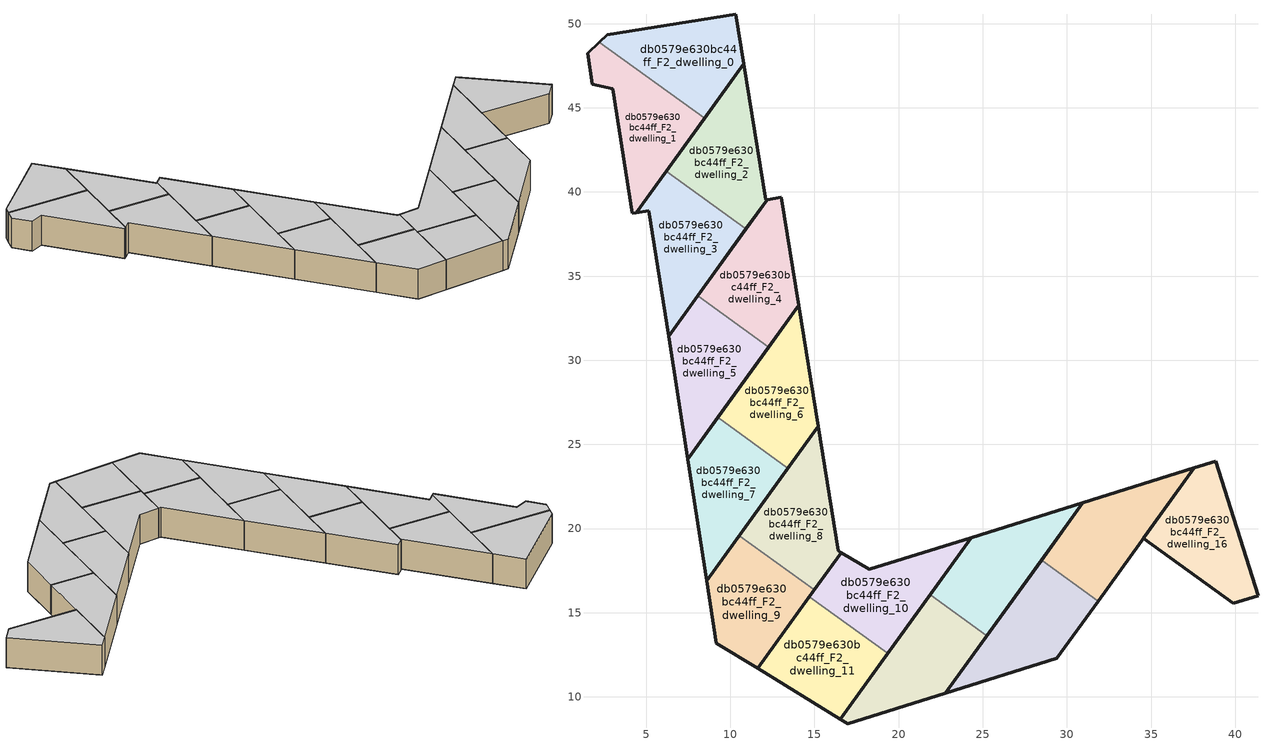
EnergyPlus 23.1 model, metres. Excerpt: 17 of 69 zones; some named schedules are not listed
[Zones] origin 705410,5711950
db0579e630bc44ff_F2_dwelling_0
 floor to db0579e630bc44ff_F1_dwelling_0 (EU_floor_Construction): 8.46,44.39 10.8,47.63 10.33,50.57 2.68,49.33 2.22,48.9 z6
 wall outside (EU_wall_Construction): 2.22,48.9 2.68,49.33 10.33,50.57 10.8,47.63 8.46,44.39 z6:9
 wall to db0579e630bc44ff_F2_dwelling_1 (EU_wall_Construction): 8.46,44.39 2.22,48.9 z6:9
 ceiling to db0579e630bc44ff_F3_dwelling_0 (EU_floor_Construction): 10.33,50.57 10.8,47.63 8.46,44.39 2.22,48.9 2.68,49.33 z9
db0579e630bc44ff_F2_dwelling_1
 floor to db0579e630bc44ff_F1_dwelling_1 (EU_floor_Construction): 4.4,38.76 8.46,44.39 2.22,48.9 1.51,48.24 1.79,46.39 3.01,46.12 4.16,38.72 z6
 wall outside (EU_wall_Construction): 8.46,44.39 4.4,38.76 4.16,38.72 3.01,46.12 1.79,46.39 1.51,48.24 2.22,48.9 z6:9
 ceiling to db0579e630bc44ff_F3_dwelling_1 (EU_floor_Construction): 8.46,44.39 4.4,38.76 4.16,38.72 3.01,46.12 1.79,46.39 1.51,48.24 2.22,48.9 z9
db0579e630bc44ff_F2_dwelling_10
 floor to db0579e630bc44ff_F1_dwelling_10 (EU_floor_Construction): 19.36,12.59 24.32,19.46 18.25,17.57 16.58,18.57 14.7,15.96 z6
 wall outside (EU_wall_Construction): 14.7,15.96 16.58,18.57 18.25,17.57 24.32,19.46 19.36,12.59 z6:9
 wall to db0579e630bc44ff_F2_dwelling_11 (EU_wall_Construction): 19.36,12.59 14.7,15.96 z6:9
 ceiling to db0579e630bc44ff_F3_dwelling_10 (EU_floor_Construction): 24.32,19.46 19.36,12.59 14.7,15.96 16.58,18.57 18.25,17.57 z9
db0579e630bc44ff_F2_dwelling_11
 floor to db0579e630bc44ff_F1_dwelling_11 (EU_floor_Construction): 16.54,8.67 19.36,12.59 14.7,15.96 11.62,11.69 z6
 wall outside (EU_wall_Construction): 19.36,12.59 16.54,8.67 11.62,11.69 14.7,15.96 z6:9
 ceiling to db0579e630bc44ff_F3_dwelling_11 (EU_floor_Construction): 19.36,12.59 16.54,8.67 11.62,11.69 14.7,15.96 z9
db0579e630bc44ff_F2_dwelling_12
 floor to db0579e630bc44ff_F1_dwelling_12 (EU_floor_Construction): 25.25,13.63 30.96,21.54 24.32,19.46 21.87,16.07 z6
 wall outside (EU_wall_Construction): 21.87,16.07 24.32,19.46 30.96,21.54 25.25,13.63 z6:9
 wall to db0579e630bc44ff_F2_dwelling_13 (EU_wall_Construction): 25.25,13.63 21.87,16.07 z6:9
 ceiling to db0579e630bc44ff_F3_dwelling_12 (EU_floor_Construction): 30.96,21.54 25.25,13.63 21.87,16.07 24.32,19.46 z9
db0579e630bc44ff_F2_dwelling_13
 floor to db0579e630bc44ff_F1_dwelling_13 (EU_floor_Construction): 22.78,10.21 25.25,13.63 21.87,16.07 16.54,8.67 16.99,8.39 z6
 wall outside (EU_wall_Construction): 25.25,13.63 22.78,10.21 16.99,8.39 16.54,8.67 21.87,16.07 z6:9
 ceiling to db0579e630bc44ff_F3_dwelling_13 (EU_floor_Construction): 25.25,13.63 22.78,10.21 16.99,8.39 16.54,8.67 21.87,16.07 z9
db0579e630bc44ff_F2_dwelling_14
 floor to db0579e630bc44ff_F1_dwelling_14 (EU_floor_Construction): 31.86,15.69 37.57,23.6 30.96,21.54 28.49,18.12 z6
 wall outside (EU_wall_Construction): 28.49,18.12 30.96,21.54 37.57,23.6 31.86,15.69 z6:9
 wall to db0579e630bc44ff_F2_dwelling_15 (EU_wall_Construction): 31.86,15.69 28.49,18.12 z6:9
 ceiling to db0579e630bc44ff_F3_dwelling_14 (EU_floor_Construction): 37.57,23.6 31.86,15.69 28.49,18.12 30.96,21.54 z9
db0579e630bc44ff_F2_dwelling_15
 floor to db0579e630bc44ff_F1_dwelling_15 (EU_floor_Construction): 29.4,12.28 31.86,15.69 28.49,18.12 22.78,10.21 z6
 wall outside (EU_wall_Construction): 31.86,15.69 29.4,12.28 22.78,10.21 28.49,18.12 z6:9
 ceiling to db0579e630bc44ff_F3_dwelling_15 (EU_floor_Construction): 31.86,15.69 29.4,12.28 22.78,10.21 28.49,18.12 z9
db0579e630bc44ff_F2_dwelling_16
 floor to db0579e630bc44ff_F1_dwelling_16 (EU_floor_Construction): 41.36,16.02 38.85,24 37.57,23.6 34.55,19.42 39.9,15.56 z6
 wall outside (EU_wall_Construction): 39.9,15.56 34.55,19.42 37.57,23.6 38.85,24 41.36,16.02 39.9,15.56 z6:9
 ceiling to db0579e630bc44ff_F3_dwelling_16 (EU_floor_Construction): 38.85,24 41.36,16.02 39.9,15.56 34.55,19.42 37.57,23.6 z9
db0579e630bc44ff_F2_dwelling_2
 floor to db0579e630bc44ff_F1_dwelling_2 (EU_floor_Construction): 10.93,37.81 12.18,39.55 12.1,39.53 10.8,47.63 6.18,41.23 z6
 wall outside (EU_wall_Construction): 6.18,41.23 10.8,47.63 12.1,39.53 12.18,39.55 10.93,37.81 z6:9
 wall to db0579e630bc44ff_F2_dwelling_3 (EU_wall_Construction): 10.93,37.81 6.18,41.23 z6:9
 ceiling to db0579e630bc44ff_F3_dwelling_2 (EU_floor_Construction): 10.8,47.63 12.1,39.53 12.18,39.55 10.93,37.81 6.18,41.23 z9
db0579e630bc44ff_F2_dwelling_3
 floor to db0579e630bc44ff_F1_dwelling_3 (EU_floor_Construction): 6.32,31.43 10.93,37.81 6.18,41.23 4.4,38.76 5.16,38.87 z6
 wall outside (EU_wall_Construction): 10.93,37.81 6.32,31.43 5.16,38.87 4.4,38.76 6.18,41.23 z6:9
 ceiling to db0579e630bc44ff_F3_dwelling_3 (EU_floor_Construction): 10.93,37.81 6.32,31.43 5.16,38.87 4.4,38.76 6.18,41.23 z9
db0579e630bc44ff_F2_dwelling_4
 floor to db0579e630bc44ff_F1_dwelling_4 (EU_floor_Construction): 12.27,30.79 14.06,33.26 13.02,39.68 12.18,39.55 8.06,33.83 z6
 wall outside (EU_wall_Construction): 8.06,33.83 12.18,39.55 13.02,39.68 14.06,33.26 12.27,30.79 z6:9
 wall to db0579e630bc44ff_F2_dwelling_5 (EU_wall_Construction): 12.27,30.79 8.06,33.83 z6:9
 ceiling to db0579e630bc44ff_F3_dwelling_4 (EU_floor_Construction): 13.02,39.68 14.06,33.26 12.27,30.79 8.06,33.83 12.18,39.55 z9
db0579e630bc44ff_F2_dwelling_5
 floor to db0579e630bc44ff_F1_dwelling_5 (EU_floor_Construction): 7.47,24.13 12.27,30.79 8.06,33.83 6.32,31.43 z6
 wall outside (EU_wall_Construction): 12.27,30.79 7.47,24.13 6.32,31.43 8.06,33.83 z6:9
 ceiling to db0579e630bc44ff_F3_dwelling_5 (EU_floor_Construction): 12.27,30.79 7.47,24.13 6.32,31.43 8.06,33.83 z9
db0579e630bc44ff_F2_dwelling_6
 floor to db0579e630bc44ff_F1_dwelling_6 (EU_floor_Construction): 13.42,23.59 15.22,26.08 14.06,33.26 9.25,26.6 z6
 wall outside (EU_wall_Construction): 9.25,26.6 14.06,33.26 15.22,26.08 13.42,23.59 z6:9
 wall to db0579e630bc44ff_F2_dwelling_7 (EU_wall_Construction): 13.42,23.59 9.25,26.6 z6:9
 ceiling to db0579e630bc44ff_F3_dwelling_6 (EU_floor_Construction): 14.06,33.26 15.22,26.08 13.42,23.59 9.25,26.6 z9
db0579e630bc44ff_F2_dwelling_7
 floor to db0579e630bc44ff_F1_dwelling_7 (EU_floor_Construction): 8.59,16.91 13.42,23.59 9.25,26.6 7.47,24.13 z6
 wall outside (EU_wall_Construction): 13.42,23.59 8.59,16.91 7.47,24.13 9.25,26.6 z6:9
 ceiling to db0579e630bc44ff_F3_dwelling_7 (EU_floor_Construction): 13.42,23.59 8.59,16.91 7.47,24.13 9.25,26.6 z9
db0579e630bc44ff_F2_dwelling_8
 floor to db0579e630bc44ff_F1_dwelling_8 (EU_floor_Construction): 14.99,16.36 16.58,18.57 16.42,18.67 15.22,26.08 10.52,19.58 z6
 wall outside (EU_wall_Construction): 10.52,19.58 15.22,26.08 16.42,18.67 16.58,18.57 14.99,16.36 z6:9
 wall to db0579e630bc44ff_F2_dwelling_9 (EU_wall_Construction): 14.99,16.36 10.52,19.58 z6:9
 ceiling to db0579e630bc44ff_F3_dwelling_8 (EU_floor_Construction): 15.22,26.08 16.42,18.67 16.58,18.57 14.99,16.36 10.52,19.58 z9
db0579e630bc44ff_F2_dwelling_9
 floor to db0579e630bc44ff_F1_dwelling_9 (EU_floor_Construction): 11.62,11.69 14.99,16.36 10.52,19.58 8.59,16.91 9.18,13.19 z6
 wall outside (EU_wall_Construction): 14.99,16.36 11.62,11.69 9.18,13.19 8.59,16.91 10.52,19.58 z6:9
 ceiling to db0579e630bc44ff_F3_dwelling_9 (EU_floor_Construction): 14.99,16.36 11.62,11.69 9.18,13.19 8.59,16.91 10.52,19.58 z9
[Building]
EU S2 Campaign: North Axis=0; Terrain=City; Solar Distribution=FullExterior
[Site:Location]
London: Latitude=51.5; Longitude=-0.5; Time Zone=0; Elevation=25
[SizingPeriod:WeatherFileDays]
AnnualSizingPeriod: Begin Month=1; Begin Day of Month=1; End Month=12; End Day of Month=31; Day of Week for Start Day=Monday; Use Weather File Daylight Saving Period=No; Use Weather File Rain and Snow Indicators=No
[MATERIAL]
EU_InternalMass_Material: Roughness=MediumRough; Thickness=0.1; Conductivity=1; Density=1800; Specific Heat=900; Thermal Absorptance=0.9; Solar Absorptance=0.7; Visible Absorptance=0.7
[MATERIAL:NOMASS] Roughness=MediumRough; Thermal Absorptance=0.9; Solar Absorptance=0.7; Visible Absorptance=0.7
Name | Thermal Resistance
EU_wall_NoMass | 0.635353
EU_floor_NoMass | 1.96382
[CONSTRUCTION]
EU_wall_Construction: EU_wall_NoMass
EU_floor_Construction: EU_floor_NoMass
EU_InternalMass_Construction: EU_InternalMass_Material
[ZONE] Type=1; Multiplier=1; Ceiling Height=autocalculate; Floor Area=autocalculate; Part of Total Floor Area=Yes
Name | Volume
db0579e630bc44ff_F2_dwelling_0 | 87.071
db0579e630bc44ff_F2_dwelling_1 | 87.0696
db0579e630bc44ff_F2_dwelling_10 | 87.0828
db0579e630bc44ff_F2_dwelling_11 | 87.0645
db0579e630bc44ff_F2_dwelling_12 | 87.074
db0579e630bc44ff_F2_dwelling_13; db0579e630bc44ff_F2_dwelling_8 | 87.0791
db0579e630bc44ff_F2_dwelling_14 | 87.0564
db0579e630bc44ff_F2_dwelling_15 | 87.0718
db0579e630bc44ff_F2_dwelling_16; db0579e630bc44ff_F2_dwelling_3 | 87.0754
db0579e630bc44ff_F2_dwelling_2 | 87.0835
db0579e630bc44ff_F2_dwelling_4 | 87.0813
db0579e630bc44ff_F2_dwelling_5 | 87.0872
db0579e630bc44ff_F2_dwelling_6 | 87.0864
db0579e630bc44ff_F2_dwelling_7 | 87.0688
db0579e630bc44ff_F2_dwelling_9 | 87.0784
[INTERNALMASS] Construction=EU_InternalMass_Construction
Name | Zone or ZoneList | Surface Area
db0579e630bc44ff_F2_dwelling_0_EU_InternalMass | db0579e630bc44ff_F2_dwelling_0 | 30.7291
db0579e630bc44ff_F2_dwelling_1_EU_InternalMass | db0579e630bc44ff_F2_dwelling_1 | 30.7317
db0579e630bc44ff_F2_dwelling_2_EU_InternalMass | db0579e630bc44ff_F2_dwelling_2 | 30.7326
db0579e630bc44ff_F2_dwelling_3_EU_InternalMass | db0579e630bc44ff_F2_dwelling_3 | 30.737
db0579e630bc44ff_F2_dwelling_4_EU_InternalMass | db0579e630bc44ff_F2_dwelling_4 | 30.7299
db0579e630bc44ff_F2_dwelling_5_EU_InternalMass | db0579e630bc44ff_F2_dwelling_5 | 30.7312
db0579e630bc44ff_F2_dwelling_6_EU_InternalMass | db0579e630bc44ff_F2_dwelling_6 | 30.732
db0579e630bc44ff_F2_dwelling_7_EU_InternalMass | db0579e630bc44ff_F2_dwelling_7 | 30.7376
db0579e630bc44ff_F2_dwelling_8_EU_InternalMass | db0579e630bc44ff_F2_dwelling_8 | 30.7288
db0579e630bc44ff_F2_dwelling_9_EU_InternalMass | db0579e630bc44ff_F2_dwelling_9 | 30.7278
db0579e630bc44ff_F2_dwelling_10_EU_InternalMass | db0579e630bc44ff_F2_dwelling_10 | 30.7372
db0579e630bc44ff_F2_dwelling_11_EU_InternalMass | db0579e630bc44ff_F2_dwelling_11 | 30.7348
db0579e630bc44ff_F2_dwelling_12_EU_InternalMass | db0579e630bc44ff_F2_dwelling_12 | 30.7368
db0579e630bc44ff_F2_dwelling_13_EU_InternalMass | db0579e630bc44ff_F2_dwelling_13 | 30.7312
db0579e630bc44ff_F2_dwelling_14_EU_InternalMass | db0579e630bc44ff_F2_dwelling_14 | 30.7317
db0579e630bc44ff_F2_dwelling_15_EU_InternalMass | db0579e630bc44ff_F2_dwelling_15 | 30.7332
db0579e630bc44ff_F2_dwelling_16_EU_InternalMass | db0579e630bc44ff_F2_dwelling_16 | 30.7302
[OTHEREQUIPMENT] Fuel Type=Electricity; Design Level Calculation Method=Watts/Area; Power per Zone Floor Area=1; Fraction Latent=0; Fraction Radiant=0; Fraction Lost=0; Carbon Dioxide Generation Rate=0; EndUse Subcategory=EU_Step8_InternalGains
Name | Zone or ZoneList or Space or SpaceList | Schedule
EU_Step8_InternalGain_db0579e630bc44ff_F2_dwelling_0_f000 | db0579e630bc44ff_F2_dwelling_0 | EU_Step8_GainSchedule_db0579e630bc44ff_F2_dwelling_0_f000
EU_Step8_InternalGain_db0579e630bc44ff_F2_dwelling_1_f000 | db0579e630bc44ff_F2_dwelling_1 | EU_Step8_GainSchedule_db0579e630bc44ff_F2_dwelling_1_f000
EU_Step8_InternalGain_db0579e630bc44ff_F2_dwelling_2_f000 | db0579e630bc44ff_F2_dwelling_2 | EU_Step8_GainSchedule_db0579e630bc44ff_F2_dwelling_2_f000
EU_Step8_InternalGain_db0579e630bc44ff_F2_dwelling_3_f000 | db0579e630bc44ff_F2_dwelling_3 | EU_Step8_GainSchedule_db0579e630bc44ff_F2_dwelling_3_f000
EU_Step8_InternalGain_db0579e630bc44ff_F2_dwelling_4_f000 | db0579e630bc44ff_F2_dwelling_4 | EU_Step8_GainSchedule_db0579e630bc44ff_F2_dwelling_4_f000
EU_Step8_InternalGain_db0579e630bc44ff_F2_dwelling_5_f000 | db0579e630bc44ff_F2_dwelling_5 | EU_Step8_GainSchedule_db0579e630bc44ff_F2_dwelling_5_f000
EU_Step8_InternalGain_db0579e630bc44ff_F2_dwelling_6_f000 | db0579e630bc44ff_F2_dwelling_6 | EU_Step8_GainSchedule_db0579e630bc44ff_F2_dwelling_6_f000
EU_Step8_InternalGain_db0579e630bc44ff_F2_dwelling_7_f000 | db0579e630bc44ff_F2_dwelling_7 | EU_Step8_GainSchedule_db0579e630bc44ff_F2_dwelling_7_f000
EU_Step8_InternalGain_db0579e630bc44ff_F2_dwelling_8_f000 | db0579e630bc44ff_F2_dwelling_8 | EU_Step8_GainSchedule_db0579e630bc44ff_F2_dwelling_8_f000
EU_Step8_InternalGain_db0579e630bc44ff_F2_dwelling_9_f000 | db0579e630bc44ff_F2_dwelling_9 | EU_Step8_GainSchedule_db0579e630bc44ff_F2_dwelling_9_f000
EU_Step8_InternalGain_db0579e630bc44ff_F2_dwelling_10_f000 | db0579e630bc44ff_F2_dwelling_10 | EU_Step8_GainSchedule_db0579e630bc44ff_F2_dwelling_10_f000
EU_Step8_InternalGain_db0579e630bc44ff_F2_dwelling_11_f000 | db0579e630bc44ff_F2_dwelling_11 | EU_Step8_GainSchedule_db0579e630bc44ff_F2_dwelling_11_f000
EU_Step8_InternalGain_db0579e630bc44ff_F2_dwelling_12_f000 | db0579e630bc44ff_F2_dwelling_12 | EU_Step8_GainSchedule_db0579e630bc44ff_F2_dwelling_12_f000
EU_Step8_InternalGain_db0579e630bc44ff_F2_dwelling_13_f000 | db0579e630bc44ff_F2_dwelling_13 | EU_Step8_GainSchedule_db0579e630bc44ff_F2_dwelling_13_f000
EU_Step8_InternalGain_db0579e630bc44ff_F2_dwelling_14_f000 | db0579e630bc44ff_F2_dwelling_14 | EU_Step8_GainSchedule_db0579e630bc44ff_F2_dwelling_14_f000
EU_Step8_InternalGain_db0579e630bc44ff_F2_dwelling_15_f000 | db0579e630bc44ff_F2_dwelling_15 | EU_Step8_GainSchedule_db0579e630bc44ff_F2_dwelling_15_f000
EU_Step8_InternalGain_db0579e630bc44ff_F2_dwelling_16_f000 | db0579e630bc44ff_F2_dwelling_16 | EU_Step8_GainSchedule_db0579e630bc44ff_F2_dwelling_16_f000
[ZONEVENTILATION:DESIGNFLOWRATE] Schedule=EU_AlwaysOn; Design Flow Rate Calculation Method=AirChanges/Hour; Air Changes per Hour=0.555504; Ventilation Type=Natural; Fan Pressure Rise=0; Fan Total Efficiency=1; Constant Term Coefficient=1; Temperature Term Coefficient=0; Velocity Term Coefficient=0; Velocity Squared Term Coefficient=0; Minimum Indoor Temperature=-100; Maximum Indoor Temperature=100; Delta Temperature=-100; Minimum Outdoor Temperature=-100; Maximum Outdoor Temperature=100; Maximum Wind Speed=40
Name | Zone or ZoneList or Space or SpaceList
EU_ConstantAir_db0579e630bc44ff_F2_dwelling_0 | db0579e630bc44ff_F2_dwelling_0
EU_ConstantAir_db0579e630bc44ff_F2_dwelling_1 | db0579e630bc44ff_F2_dwelling_1
EU_ConstantAir_db0579e630bc44ff_F2_dwelling_2 | db0579e630bc44ff_F2_dwelling_2
EU_ConstantAir_db0579e630bc44ff_F2_dwelling_3 | db0579e630bc44ff_F2_dwelling_3
EU_ConstantAir_db0579e630bc44ff_F2_dwelling_4 | db0579e630bc44ff_F2_dwelling_4
EU_ConstantAir_db0579e630bc44ff_F2_dwelling_5 | db0579e630bc44ff_F2_dwelling_5
EU_ConstantAir_db0579e630bc44ff_F2_dwelling_6 | db0579e630bc44ff_F2_dwelling_6
EU_ConstantAir_db0579e630bc44ff_F2_dwelling_7 | db0579e630bc44ff_F2_dwelling_7
EU_ConstantAir_db0579e630bc44ff_F2_dwelling_8 | db0579e630bc44ff_F2_dwelling_8
EU_ConstantAir_db0579e630bc44ff_F2_dwelling_9 | db0579e630bc44ff_F2_dwelling_9
EU_ConstantAir_db0579e630bc44ff_F2_dwelling_10 | db0579e630bc44ff_F2_dwelling_10
EU_ConstantAir_db0579e630bc44ff_F2_dwelling_11 | db0579e630bc44ff_F2_dwelling_11
EU_ConstantAir_db0579e630bc44ff_F2_dwelling_12 | db0579e630bc44ff_F2_dwelling_12
EU_ConstantAir_db0579e630bc44ff_F2_dwelling_13 | db0579e630bc44ff_F2_dwelling_13
EU_ConstantAir_db0579e630bc44ff_F2_dwelling_14 | db0579e630bc44ff_F2_dwelling_14
EU_ConstantAir_db0579e630bc44ff_F2_dwelling_15 | db0579e630bc44ff_F2_dwelling_15
EU_ConstantAir_db0579e630bc44ff_F2_dwelling_16 | db0579e630bc44ff_F2_dwelling_16
[HVACTEMPLATE:ZONE:IDEALLOADSAIRSYSTEM] System Availability Schedule=EU_AlwaysOn; Maximum Heating Supply Air Temperature=50; Minimum Cooling Supply Air Temperature=13; Maximum Heating Supply Air Humidity Ratio=0.0156; Minimum Cooling Supply Air Humidity Ratio=0.0077; Heating Limit=NoLimit; Cooling Limit=NoLimit; Heating Availability Schedule=EU_AlwaysOn; Cooling Availability Schedule=EU_CoolingOff; Dehumidification Control Type=ConstantSensibleHeatRatio; Cooling Sensible Heat Ratio=0.7; Dehumidification Setpoint=60; Humidification Control Type=None; Humidification Setpoint=30; Outdoor Air Method=None; Outdoor Air Flow Rate per Person=0.00944; Outdoor Air Flow Rate per Zone Floor Area=0; Outdoor Air Flow Rate per Zone=0; Demand Controlled Ventilation Type=None; Outdoor Air Economizer Type=NoEconomizer; Heat Recovery Type=None; Sensible Heat Recovery Effectiveness=0.7; Latent Heat Recovery Effectiveness=0.65
Name | Template Thermostat
db0579e630bc44ff_F2_dwelling_0 | EU_HeatOnly_db0579e630bc44ff_F2_dwelling_0
db0579e630bc44ff_F2_dwelling_1 | EU_HeatOnly_db0579e630bc44ff_F2_dwelling_1
db0579e630bc44ff_F2_dwelling_2 | EU_HeatOnly_db0579e630bc44ff_F2_dwelling_2
db0579e630bc44ff_F2_dwelling_3 | EU_HeatOnly_db0579e630bc44ff_F2_dwelling_3
db0579e630bc44ff_F2_dwelling_4 | EU_HeatOnly_db0579e630bc44ff_F2_dwelling_4
db0579e630bc44ff_F2_dwelling_5 | EU_HeatOnly_db0579e630bc44ff_F2_dwelling_5
db0579e630bc44ff_F2_dwelling_6 | EU_HeatOnly_db0579e630bc44ff_F2_dwelling_6
db0579e630bc44ff_F2_dwelling_7 | EU_HeatOnly_db0579e630bc44ff_F2_dwelling_7
db0579e630bc44ff_F2_dwelling_8 | EU_HeatOnly_db0579e630bc44ff_F2_dwelling_8
db0579e630bc44ff_F2_dwelling_9 | EU_HeatOnly_db0579e630bc44ff_F2_dwelling_9
db0579e630bc44ff_F2_dwelling_10 | EU_HeatOnly_db0579e630bc44ff_F2_dwelling_10
db0579e630bc44ff_F2_dwelling_11 | EU_HeatOnly_db0579e630bc44ff_F2_dwelling_11
db0579e630bc44ff_F2_dwelling_12 | EU_HeatOnly_db0579e630bc44ff_F2_dwelling_12
db0579e630bc44ff_F2_dwelling_13 | EU_HeatOnly_db0579e630bc44ff_F2_dwelling_13
db0579e630bc44ff_F2_dwelling_14 | EU_HeatOnly_db0579e630bc44ff_F2_dwelling_14
db0579e630bc44ff_F2_dwelling_15 | EU_HeatOnly_db0579e630bc44ff_F2_dwelling_15
db0579e630bc44ff_F2_dwelling_16 | EU_HeatOnly_db0579e630bc44ff_F2_dwelling_16
[SIZING:ZONE] Zone Cooling Design Supply Air Temperature Input Method=SupplyAirTemperature; Zone Cooling Design Supply Air Temperature=13; Zone Heating Design Supply Air Temperature Input Method=SupplyAirTemperature; Zone Heating Design Supply Air Temperature=50; Zone Cooling Design Supply Air Humidity Ratio=0.008; Zone Heating Design Supply Air Humidity Ratio=0.008; Cooling Design Air Flow Method=DesignDay; Cooling Design Air Flow Rate=0; Cooling Minimum Air Flow per Zone Floor Area=0.000762; Cooling Minimum Air Flow=0; Cooling Minimum Air Flow Fraction=0.2; Heating Design Air Flow Method=DesignDay; Heating Design Air Flow Rate=0; Heating Maximum Air Flow per Zone Floor Area=0.002032; Heating Maximum Air Flow=0.141576; Heating Maximum Air Flow Fraction=0.3; Account for Dedicated Outdoor Air System=No; Dedicated Outdoor Air System Control Strategy=NeutralSupplyAir; Dedicated Outdoor Air Low Setpoint Temperature for Design=autosize; Dedicated Outdoor Air High Setpoint Temperature for Design=autosize; Zone Load Sizing Method=Sensible Load Only No Latent Load; Zone Latent Cooling Design Supply Air Humidity Ratio Input Method=HumidityRatioDifference; Zone Cooling Design Supply Air Humidity Ratio Difference=0.005; Zone Latent Heating Design Supply Air Humidity Ratio Input Method=HumidityRatioDifference; Zone Humidification Design Supply Air Humidity Ratio Difference=0.005
db0579e630bc44ff_F2_dwelling_0; db0579e630bc44ff_F2_dwelling_1; db0579e630bc44ff_F2_dwelling_2; db0579e630bc44ff_F2_dwelling_3; db0579e630bc44ff_F2_dwelling_4; db0579e630bc44ff_F2_dwelling_5; db0579e630bc44ff_F2_dwelling_6; db0579e630bc44ff_F2_dwelling_7
